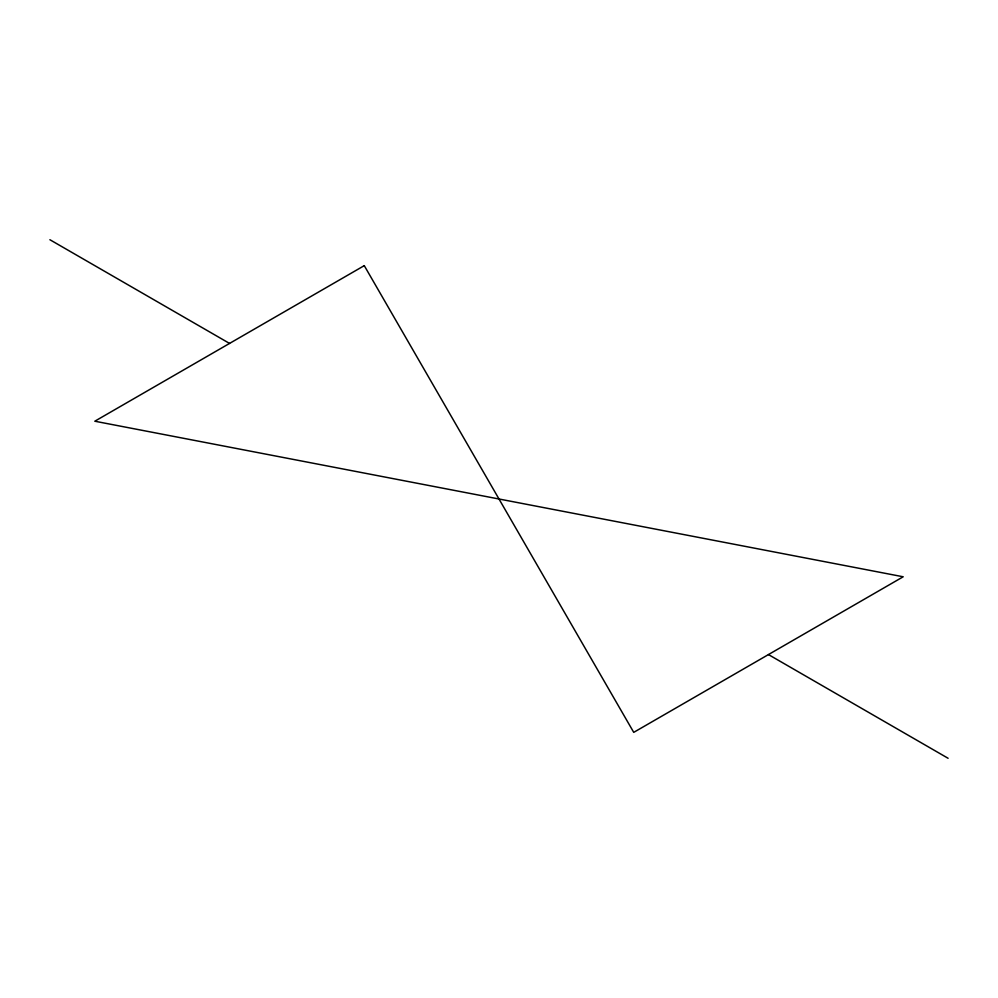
<?xml version="1.0" encoding="UTF-8"?>
<svg xmlns="http://www.w3.org/2000/svg" width="998" height="998" viewBox="0 0 998 998"><rect width="100%" height="100%" fill="white"/><g stroke="black" fill="none" stroke-linecap="round" stroke-linejoin="round"><path stroke-width="1.5" d="M49.9 239.72L229.54 343.424M768.46 654.576L948.1 758.28M364.27 265.643L94.81 421.218L903.19 576.782L633.73 732.357L364.27 265.643"/></g></svg>
